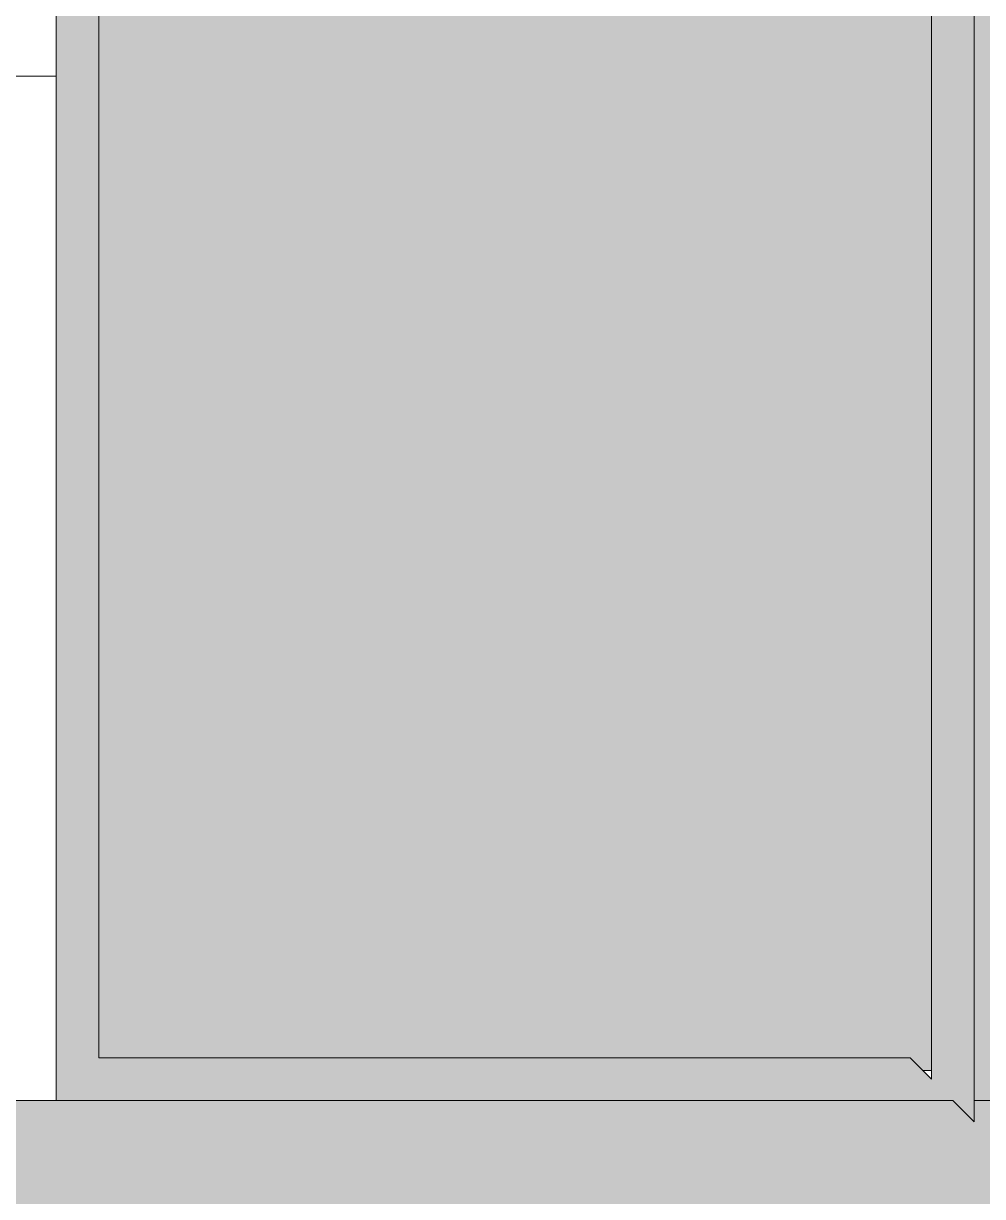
# Model space of a CAD drawing. Header units: millimetres. Extents: x 1499747 to 4341325, y -28481 to 441852.
# Drawn here: x 4137387 to 4138510, y 363716 to 365090 of the extents above; entities that cross this region are included whole.
import ezdxf

# ---------------------------------------------------------------- set-up
doc = ezdxf.new("R2010")
doc.units = ezdxf.units.MM
doc.header["$MEASUREMENT"] = 0
doc.layers.add('Чертеж и Рисунок', color=7, linetype='Continuous')

msp = doc.modelspace()

# ---------------------------------------------------------------- hatches: boundary and pattern name
at = {"layer": 'Чертеж и Рисунок', "linetype": 'Continuous', "lineweight": 0, "true_color": 0x84adf9}
msp.add_hatch(color=161, dxfattribs=at).paths.add_polyline_path([(4137475.2, 363878.4), (4138425.3, 363878.4), (4138440.3, 363863.4), (4138450.3, 363863.4), (4138450.3, 365623.4), (4138450.3, 366093.4), (4138450.3, 366603.4), (4137475.2, 366603.4)])
at = {"layer": 'Чертеж и Рисунок', "linetype": 'Continuous', "lineweight": 0, "true_color": 0x2e2e2e}
msp.add_hatch(color=250, dxfattribs=at).paths.add_polyline_path([(4138500.3, 363828.4), (4138520.3, 363828.4), (4138520.3, 366583.4), (4138500.3, 366603.4)])
at = {"layer": 'Чертеж и Рисунок', "linetype": 'Continuous', "lineweight": 0, "true_color": 0x4b4e54}
for points in [[(4137425.2, 364333.4), (4137475.2, 364333.4), (4137475.2, 365623.4), (4137425.2, 365623.4)], [(4138500.3, 364333.4), (4138500.3, 365623.4), (4138450.3, 365623.4), (4138450.3, 364333.4)], [(4137425.2, 364333.4), (4137425.2, 363828.4), (4137475.2, 363878.4), (4137475.2, 364333.4)], [(4138500.3, 363803.4), (4138500.3, 364333.4), (4138450.3, 364333.4), (4138450.3, 363853.4)], [(4138220.3, 363828.4), (4138220.3, 363878.4), (4137475.2, 363878.4), (4137425.2, 363828.4)], [(4138220.3, 363828.4), (4138475.3, 363828.4), (4138425.3, 363878.4), (4138220.3, 363878.4)]]:
    msp.add_hatch(color=251, dxfattribs=at).paths.add_polyline_path(points)
at = {"layer": 'Чертеж и Рисунок', "linetype": 'Continuous', "lineweight": 0, "true_color": 0x7f7f7f}
for points in [[(4136912.7, 363828.4), (4136912.7, 359728.3), (4137412.7, 359728.3), (4137412.7, 363828.4)], [(4138475.3, 363828.4), (4137412.7, 363828.4), (4137412.7, 363628.4), (4141537.8, 363628.4), (4141537.8, 363828.4), (4140475.3, 363828.4), (4140450.3, 363803.4), (4140450.3, 363828.4), (4138500.3, 363828.4), (4138500.3, 363803.4)]]:
    msp.add_hatch(color=8, dxfattribs=at).paths.add_polyline_path(points)

# ---------------------------------------------------------------- linework, layer by layer
at = {"layer": 'Чертеж и Рисунок', "color": 7, "linetype": 'Continuous', "lineweight": 5}
for points in [[(4137425.2, 363828.4), (4137425.2, 368078.4)], [(4137475.2, 364333.4), (4137475.2, 365623.4)], [(4138450.3, 365623.4), (4138450.3, 364333.4)], [(4138500.3, 365623.4), (4138500.3, 364333.4)], [(4137475.2, 363878.4), (4137475.2, 364333.4)], [(4138450.3, 364333.4), (4138450.3, 363853.4)], [(4138500.3, 364333.4), (4138500.3, 363803.4)], [(4138220.3, 363878.4), (4137475.2, 363878.4)], [(4138425.3, 363878.4), (4138220.3, 363878.4)], [(4138425.3, 363878.4), (4138450.3, 363853.4)], [(4138450.3, 363863.4), (4138440.3, 363863.4)], [(4136187.7, 363828.4), (4137425.2, 363828.4)], [(4138220.3, 363828.4), (4137425.2, 363828.4)], [(4138475.3, 363828.4), (4138220.3, 363828.4)], [(4138500.3, 363803.4), (4138475.3, 363828.4)], [(4138520.3, 363828.4), (4138500.3, 363828.4)]]:
    msp.add_lwpolyline(points, dxfattribs=at)
at = {"layer": 'Чертеж и Рисунок', "color": 253, "linetype": 'Continuous', "lineweight": 5, "true_color": 0xaaaaaa}
msp.add_lwpolyline([(4136187.7, 365028), (4137425.2, 365028)], dxfattribs=at)
at = {"layer": 'Чертеж и Рисунок', "color": 1, "linetype": 'Continuous', "lineweight": 0}
for points in [[(4137572.4, 363828.4), (4138101.6, 363828.4)], [(4138313.3, 363828.4), (4138454.4, 363828.4)]]:
    msp.add_lwpolyline(points, dxfattribs=at)

doc.saveas('drawing.dxf')
